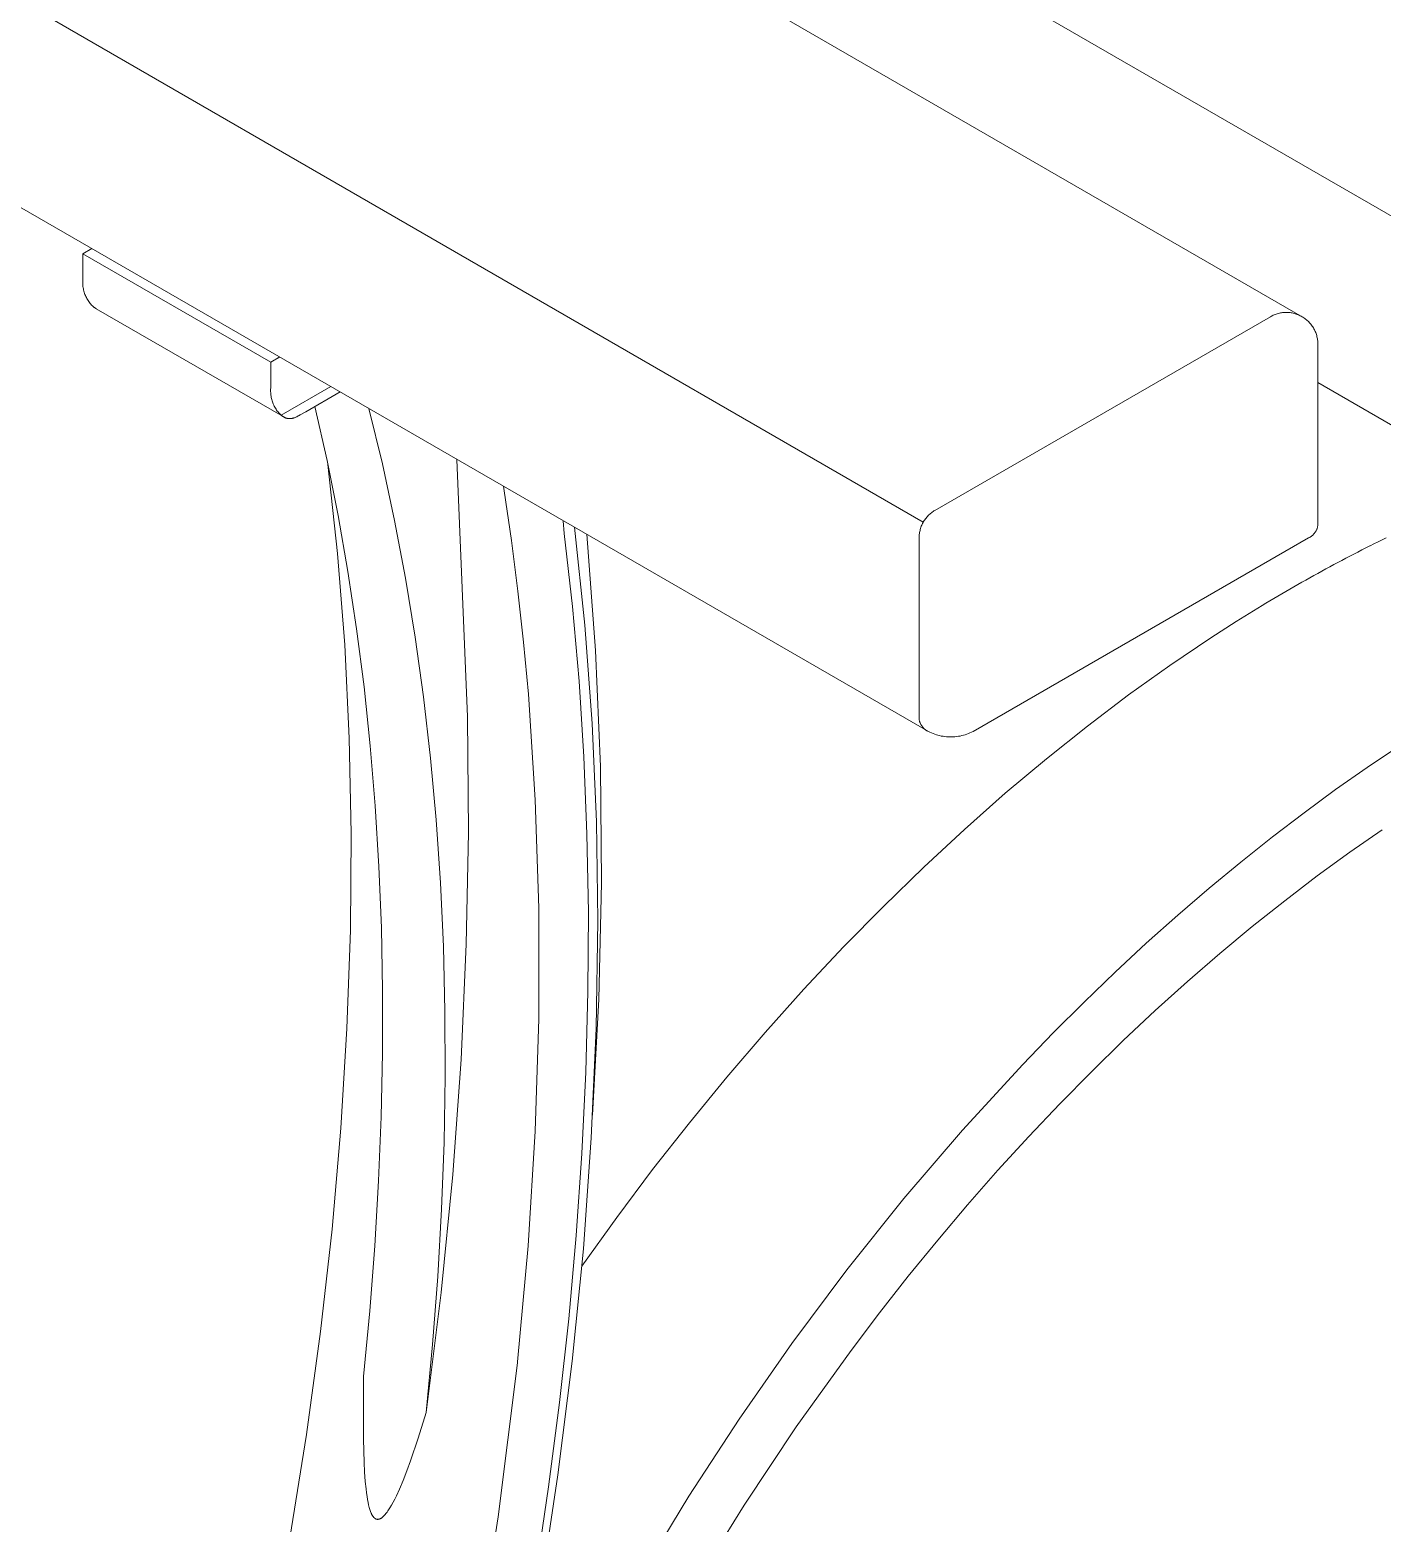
# Model space of a CAD drawing. Header units: millimetres. Extents: x -209 to 4251, y 50 to 3279.
# Drawn here: x 3543.9 to 3744.9, y 735.9 to 957.9 of the extents above; entities that cross this region are included whole.
import ezdxf

# ---------------------------------------------------------------- set-up
doc = ezdxf.new("R2010")
doc.units = ezdxf.units.MM
doc.layers.add('ZANO_R', color=7, linetype='Continuous', lineweight=0)

msp = doc.modelspace()

# ---------------------------------------------------------------- linework, layer by layer
at = {"layer": 'ZANO_R'}
for p, q in [((2486.35, 1572.01), (3676.71, 884.75)), ((3677.46, 853.61), (2487.09, 1540.86)), ((3752.26, 926.76), (3647.64, 987.19)), ((3625.68, 977.24), (3733.01, 915.27)), ((3553.1, 925.4), (3551.77, 924.63)), ((3551.77, 920.78), (3551.77, 924.63)), ((3551.77, 924.63), (3579.71, 908.51)), ((3551.76, 920.61), (3551.77, 920.78)), ((3551.76, 920.44), (3551.76, 920.61)), ((3551.76, 920.26), (3551.76, 920.44)), ((3551.77, 920.09), (3551.76, 920.26)), ((3551.78, 919.92), (3551.77, 920.09)), ((3551.8, 919.75), (3551.78, 919.92)), ((3551.82, 919.58), (3551.8, 919.75)), ((3551.86, 919.41), (3551.82, 919.58)), ((3551.89, 919.24), (3551.86, 919.41)), ((3551.93, 919.07), (3551.89, 919.24)), ((3551.98, 918.91), (3551.93, 919.07)), ((3552.04, 918.74), (3551.98, 918.91)), ((3552.1, 918.58), (3552.04, 918.74)), ((3552.16, 918.42), (3552.1, 918.58)), ((3552.23, 918.26), (3552.16, 918.42)), ((3552.31, 918.11), (3552.23, 918.26)), ((3552.39, 917.96), (3552.31, 918.11)), ((3552.47, 917.81), (3552.39, 917.96)), ((3552.57, 917.66), (3552.47, 917.81)), ((3552.66, 917.52), (3552.57, 917.66)), ((3552.76, 917.38), (3552.66, 917.52)), ((3552.87, 917.24), (3552.76, 917.38)), ((3552.98, 917.11), (3552.87, 917.24)), ((3553.09, 916.98), (3552.98, 917.11)), ((3553.21, 916.86), (3553.09, 916.98)), ((3553.34, 916.74), (3553.21, 916.86)), ((3553.34, 916.74), (3553.4, 916.69)), ((3553.41, 916.68), (3553.4, 916.69)), ((3553.41, 916.68), (3553.46, 916.65)), ((3553.49, 916.62), (3553.46, 916.65)), ((3553.49, 916.62), (3553.58, 916.57)), ((3553.65, 916.52), (3553.58, 916.57)), ((3553.65, 916.52), (3553.69, 916.5)), ((3553.74, 916.47), (3553.69, 916.5)), ((3553.74, 916.47), (3553.77, 916.45)), ((3581.55, 900.41), (3553.77, 916.45)), ((3678.44, 886.47), (3728.31, 915.27)), ((3728.31, 915.27), (3728.45, 915.35)), ((3728.45, 915.35), (3728.59, 915.42)), ((3728.59, 915.42), (3728.74, 915.49)), ((3728.74, 915.49), (3728.88, 915.55)), ((3728.88, 915.55), (3729.03, 915.61)), ((3729.03, 915.61), (3729.18, 915.66)), ((3729.18, 915.66), (3729.33, 915.71)), ((3729.33, 915.71), (3729.48, 915.75)), ((3729.48, 915.75), (3729.64, 915.79)), ((3729.64, 915.79), (3729.79, 915.82)), ((3729.79, 915.82), (3729.95, 915.84)), ((3729.95, 915.84), (3730.11, 915.87)), ((3730.11, 915.87), (3730.27, 915.88)), ((3730.27, 915.88), (3730.42, 915.89)), ((3730.42, 915.89), (3730.58, 915.9)), ((3730.58, 915.9), (3730.74, 915.9)), ((3730.74, 915.9), (3730.9, 915.89)), ((3730.9, 915.89), (3731.06, 915.88)), ((3731.06, 915.88), (3731.22, 915.87)), ((3731.22, 915.87), (3731.37, 915.84)), ((3731.37, 915.84), (3731.53, 915.82)), ((3731.53, 915.82), (3731.69, 915.79)), ((3731.69, 915.79), (3731.84, 915.75)), ((3731.84, 915.75), (3731.99, 915.71)), ((3731.99, 915.71), (3732.15, 915.66)), ((3732.15, 915.66), (3732.3, 915.61)), ((3732.3, 915.61), (3732.44, 915.55)), ((3732.44, 915.55), (3732.59, 915.49)), ((3732.59, 915.49), (3732.73, 915.42)), ((3732.73, 915.42), (3732.87, 915.35)), ((3732.87, 915.35), (3733.01, 915.27)), ((3733.01, 915.27), (3733.15, 915.19)), ((3733.15, 915.19), (3733.28, 915.1)), ((3733.28, 915.1), (3733.41, 915.01)), ((3733.41, 915.01), (3733.54, 914.92)), ((3733.54, 914.92), (3733.66, 914.82)), ((3733.66, 914.82), (3733.79, 914.71)), ((3733.79, 914.71), (3733.9, 914.6)), ((3733.9, 914.6), (3734.02, 914.49)), ((3734.02, 914.49), (3734.13, 914.38)), ((3734.13, 914.38), (3734.23, 914.26)), ((3734.23, 914.26), (3734.33, 914.14)), ((3734.33, 914.14), (3734.43, 914.01)), ((3734.43, 914.01), (3734.52, 913.88)), ((3734.52, 913.88), (3734.61, 913.75)), ((3734.61, 913.75), (3734.69, 913.62)), ((3734.69, 913.62), (3734.77, 913.48)), ((3734.77, 913.48), (3734.85, 913.34)), ((3734.85, 913.34), (3734.92, 913.2)), ((3734.92, 913.2), (3734.98, 913.05)), ((3734.98, 913.05), (3735.04, 912.9)), ((3735.04, 912.9), (3735.1, 912.76)), ((3735.1, 912.76), (3735.15, 912.6)), ((3735.15, 912.6), (3735.19, 912.45)), ((3735.19, 912.45), (3735.23, 912.3)), ((3735.23, 912.3), (3735.27, 912.14)), ((3735.27, 912.14), (3735.3, 911.99)), ((3735.3, 911.99), (3735.32, 911.83)), ((3735.32, 911.83), (3735.34, 911.67)), ((3735.34, 911.67), (3735.35, 911.51)), ((3735.35, 911.51), (3735.36, 911.36)), ((3735.36, 911.36), (3735.36, 911.2)), ((3735.36, 911.2), (3735.36, 884.32)), ((3579.71, 908.51), (3581.04, 909.28)), ((3579.71, 908.51), (3581.05, 909.27)), ((3579.71, 904.66), (3579.71, 908.51)), ((3579.69, 904.48), (3579.71, 904.66)), ((3579.69, 904.31), (3579.69, 904.48)), ((3579.69, 904.14), (3579.69, 904.31)), ((3579.7, 903.97), (3579.69, 904.14)), ((3579.71, 903.79), (3579.7, 903.97)), ((3579.73, 903.62), (3579.71, 903.79)), ((3579.75, 903.45), (3579.73, 903.62)), ((3579.79, 903.28), (3579.75, 903.45)), ((3588.65, 904.88), (3581.27, 900.61)), ((3590.03, 904.08), (3584.91, 901.13)), ((3751.37, 896.24), (3735.36, 905.48)), ((3579.82, 903.11), (3579.79, 903.28)), ((3579.86, 902.95), (3579.82, 903.11)), ((3579.91, 902.78), (3579.86, 902.95)), ((3579.97, 902.62), (3579.91, 902.78)), ((3580.03, 902.46), (3579.97, 902.62)), ((3580.09, 902.3), (3580.03, 902.46)), ((3580.16, 902.14), (3580.09, 902.3)), ((3580.24, 901.98), (3580.16, 902.14)), ((3580.32, 901.83), (3580.24, 901.98)), ((3580.4, 901.68), (3580.32, 901.83)), ((3580.5, 901.54), (3580.4, 901.68)), ((3580.59, 901.39), (3580.5, 901.54)), ((3580.69, 901.25), (3580.59, 901.39)), ((3580.8, 901.12), (3580.69, 901.25)), ((3586.25, 901.9), (3585.96, 901.73)), ((3588.08, 893.89), (3586.25, 901.9)), ((3594.29, 901.62), (3596.3, 893.4)), ((3580.91, 900.99), (3580.8, 901.12)), ((3581.02, 900.86), (3580.91, 900.99)), ((3581.14, 900.73), (3581.02, 900.86)), ((3581.27, 900.61), (3581.14, 900.73)), ((3581.36, 900.54), (3581.27, 900.61)), ((3581.4, 900.51), (3581.36, 900.54)), ((3581.45, 900.48), (3581.4, 900.51)), ((3581.5, 900.45), (3581.45, 900.48)), ((3581.54, 900.42), (3581.5, 900.45)), ((3581.59, 900.39), (3581.54, 900.42)), ((3581.64, 900.36), (3581.59, 900.39)), ((3581.69, 900.33), (3581.64, 900.36)), ((3581.73, 900.31), (3581.69, 900.33)), ((3581.77, 900.29), (3581.73, 900.31)), ((3581.82, 900.27), (3581.77, 900.29)), ((3581.86, 900.25), (3581.82, 900.27)), ((3581.91, 900.23), (3581.86, 900.25)), ((3581.95, 900.21), (3581.91, 900.23)), ((3582, 900.2), (3581.95, 900.21)), ((3582.05, 900.18), (3582, 900.2)), ((3582.09, 900.17), (3582.05, 900.18)), ((3582.14, 900.16), (3582.09, 900.17)), ((3582.18, 900.15), (3582.14, 900.16)), ((3582.23, 900.14), (3582.18, 900.15)), ((3582.27, 900.13), (3582.23, 900.14)), ((3582.32, 900.13), (3582.27, 900.13)), ((3582.37, 900.12), (3582.32, 900.13)), ((3582.41, 900.12), (3582.37, 900.12)), ((3582.46, 900.12), (3582.41, 900.12)), ((3582.51, 900.12), (3582.46, 900.12)), ((3582.55, 900.12), (3582.51, 900.12)), ((3582.6, 900.12), (3582.55, 900.12)), ((3582.65, 900.12), (3582.6, 900.12)), ((3582.69, 900.13), (3582.65, 900.12)), ((3582.74, 900.13), (3582.69, 900.13)), ((3582.79, 900.14), (3582.74, 900.13)), ((3582.84, 900.15), (3582.79, 900.14)), ((3582.89, 900.16), (3582.84, 900.15)), ((3582.93, 900.17), (3582.89, 900.16)), ((3582.98, 900.18), (3582.93, 900.17)), ((3583.03, 900.19), (3582.98, 900.18)), ((3583.08, 900.21), (3583.03, 900.19)), ((3583.13, 900.22), (3583.08, 900.21)), ((3583.18, 900.24), (3583.13, 900.22)), ((3583.24, 900.26), (3583.18, 900.24)), ((3583.35, 900.3), (3583.24, 900.26)), ((3583.46, 900.35), (3583.35, 900.3)), ((3583.57, 900.4), (3583.46, 900.35)), ((3583.7, 900.46), (3583.57, 900.4)), ((3583.83, 900.52), (3583.7, 900.46)), ((3584.09, 900.66), (3583.83, 900.52)), ((3584.91, 901.13), (3584.09, 900.66)), ((3589.73, 885.71), (3588.08, 893.89)), ((3589.65, 880.05), (3588.2, 893.31)), ((3596.3, 893.4), (3598.12, 884.99)), ((3608.97, 855.8), (3607.39, 894.06)), ((3614.42, 889.38), (3614.32, 890.06)), ((3615.5, 881.99), (3614.42, 889.38)), ((3591.19, 877.38), (3589.73, 885.71)), ((3677.32, 885.58), (3677.43, 885.7)), ((3677.43, 885.7), (3677.55, 885.81)), ((3677.55, 885.81), (3677.66, 885.92)), ((3677.66, 885.92), (3677.78, 886.02)), ((3677.78, 886.02), (3677.91, 886.12)), ((3677.91, 886.12), (3678.04, 886.21)), ((3678.04, 886.21), (3678.17, 886.31)), ((3678.17, 886.31), (3678.3, 886.39)), ((3678.3, 886.39), (3678.44, 886.47)), ((3598.12, 884.99), (3599.75, 876.4)), ((3623.18, 884.94), (3623.33, 883.05)), ((3624.86, 883.97), (3626.39, 869.4)), ((3676.18, 883.35), (3676.22, 883.5)), ((3676.22, 883.5), (3676.26, 883.66)), ((3676.26, 883.66), (3676.3, 883.81)), ((3676.3, 883.81), (3676.35, 883.96)), ((3676.35, 883.96), (3676.41, 884.11)), ((3676.41, 884.11), (3676.47, 884.26)), ((3676.47, 884.26), (3676.53, 884.4)), ((3676.53, 884.4), (3676.6, 884.54)), ((3676.6, 884.54), (3676.68, 884.68)), ((3676.68, 884.68), (3676.75, 884.82)), ((3676.75, 884.82), (3676.84, 884.96)), ((3676.84, 884.96), (3676.93, 885.09)), ((3676.93, 885.09), (3677.02, 885.22)), ((3677.02, 885.22), (3677.12, 885.34)), ((3677.12, 885.34), (3677.22, 885.46)), ((3677.22, 885.46), (3677.32, 885.58)), ((3735.07, 883.38), (3735.11, 883.46)), ((3735.11, 883.46), (3735.14, 883.53)), ((3735.14, 883.53), (3735.18, 883.61)), ((3735.18, 883.61), (3735.21, 883.68)), ((3735.21, 883.68), (3735.24, 883.76)), ((3735.24, 883.76), (3735.26, 883.84)), ((3735.26, 883.84), (3735.29, 883.92)), ((3735.29, 883.92), (3735.31, 884)), ((3735.31, 884), (3735.33, 884.08)), ((3735.33, 884.08), (3735.34, 884.16)), ((3735.34, 884.16), (3735.36, 884.24)), ((3735.36, 884.24), (3735.36, 884.32)), ((3616.46, 874.49), (3615.5, 881.99)), ((3623.33, 883.05), (3624.56, 872.18)), ((3627.99, 865.67), (3626.7, 882.92)), ((3676.08, 882.4), (3676.09, 882.56)), ((3676.08, 855.52), (3676.08, 882.4)), ((3676.09, 882.56), (3676.1, 882.72)), ((3676.1, 882.72), (3676.11, 882.88)), ((3676.11, 882.88), (3676.13, 883.03)), ((3676.13, 883.03), (3676.15, 883.19)), ((3676.15, 883.19), (3676.18, 883.35)), ((3684.11, 853.61), (3733.99, 882.4)), ((3733.99, 882.4), (3734.06, 882.44)), ((3734.06, 882.44), (3734.14, 882.47)), ((3734.14, 882.47), (3734.21, 882.51)), ((3734.21, 882.51), (3734.28, 882.56)), ((3734.28, 882.56), (3734.35, 882.6)), ((3734.35, 882.6), (3734.41, 882.65)), ((3734.41, 882.65), (3734.48, 882.7)), ((3734.48, 882.7), (3734.54, 882.75)), ((3734.54, 882.75), (3734.6, 882.81)), ((3734.6, 882.81), (3734.66, 882.86)), ((3734.66, 882.86), (3734.72, 882.92)), ((3734.72, 882.92), (3734.78, 882.98)), ((3734.78, 882.98), (3734.83, 883.05)), ((3734.83, 883.05), (3734.88, 883.11)), ((3734.88, 883.11), (3734.93, 883.18)), ((3734.93, 883.18), (3734.98, 883.24)), ((3734.98, 883.24), (3735.02, 883.31)), ((3735.02, 883.31), (3735.07, 883.38)), ((3743.11, 881.2), (3743.7, 881.5)), ((3743.7, 881.5), (3744.3, 881.79)), ((3743.7, 881.5), (3743.7, 881.5)), ((3744.3, 881.8), (3744.9, 882.09)), ((3744.3, 881.8), (3744.3, 881.79)), ((3744.9, 882.09), (3745.49, 882.38)), ((3744.9, 882.09), (3744.9, 882.09)), ((3590.71, 866.47), (3589.65, 880.05)), ((3738.33, 878.73), (3738.92, 879.05)), ((3738.93, 879.05), (3738.92, 879.05)), ((3738.93, 879.05), (3739.52, 879.36)), ((3739.52, 879.36), (3740.11, 879.67)), ((3739.52, 879.36), (3739.52, 879.36)), ((3740.12, 879.68), (3740.11, 879.67)), ((3740.12, 879.68), (3740.71, 879.98)), ((3740.72, 879.99), (3740.71, 879.98)), ((3740.72, 879.99), (3741.31, 880.29)), ((3741.31, 880.29), (3741.91, 880.6)), ((3741.31, 880.29), (3741.31, 880.29)), ((3741.91, 880.6), (3742.5, 880.9)), ((3741.91, 880.6), (3741.91, 880.6)), ((3742.51, 880.9), (3742.5, 880.9)), ((3742.51, 880.9), (3743.1, 881.2)), ((3743.11, 881.2), (3743.1, 881.2)), ((3592.48, 868.89), (3591.19, 877.38)), ((3734.16, 876.46), (3734.75, 876.79)), ((3734.76, 876.79), (3734.75, 876.79)), ((3734.76, 876.79), (3735.35, 877.12)), ((3735.35, 877.12), (3735.94, 877.45)), ((3735.35, 877.12), (3735.35, 877.12)), ((3735.95, 877.45), (3735.94, 877.45)), ((3735.95, 877.45), (3736.54, 877.77)), ((3736.54, 877.77), (3737.13, 878.09)), ((3736.54, 877.77), (3736.54, 877.77)), ((3737.14, 878.1), (3737.13, 878.09)), ((3737.14, 878.1), (3737.73, 878.41)), ((3737.73, 878.42), (3738.33, 878.73)), ((3737.73, 878.42), (3737.73, 878.41)), ((3738.33, 878.73), (3738.33, 878.73)), ((3599.75, 876.4), (3601.19, 867.65)), ((3730.6, 874.43), (3731.19, 874.77)), ((3731.2, 874.77), (3731.19, 874.77)), ((3731.2, 874.77), (3731.79, 875.11)), ((3731.79, 875.11), (3732.38, 875.45)), ((3731.79, 875.11), (3731.79, 875.11)), ((3732.38, 875.45), (3732.97, 875.79)), ((3732.38, 875.45), (3732.38, 875.45)), ((3732.97, 875.79), (3733.57, 876.13)), ((3732.97, 875.79), (3732.97, 875.79)), ((3733.57, 876.13), (3734.16, 876.46)), ((3733.57, 876.13), (3733.57, 876.13)), ((3734.16, 876.46), (3734.16, 876.46)), ((3617.29, 866.88), (3616.46, 874.49)), ((3727.06, 872.32), (3727.65, 872.68)), ((3727.65, 872.68), (3728.24, 873.03)), ((3727.65, 872.68), (3727.65, 872.68)), ((3728.24, 873.03), (3728.83, 873.38)), ((3728.24, 873.03), (3728.24, 873.03)), ((3728.83, 873.39), (3729.42, 873.73)), ((3728.83, 873.39), (3728.83, 873.38)), ((3729.42, 873.74), (3730.01, 874.08)), ((3729.42, 873.74), (3729.42, 873.73)), ((3730.01, 874.08), (3730.6, 874.43)), ((3730.01, 874.08), (3730.01, 874.08)), ((3730.6, 874.43), (3730.6, 874.43)), ((3624.56, 872.18), (3625.54, 861.11)), ((3727.06, 872.32), (3723.22, 869.96)), ((3593.58, 860.26), (3592.48, 868.89)), ((3626.39, 869.4), (3627.48, 854.79)), ((3723.22, 869.96), (3719.43, 867.52)), ((3591.38, 852.61), (3590.71, 866.47)), ((3601.19, 867.65), (3602.43, 858.74)), ((3618, 859.17), (3617.29, 866.88)), ((3628.72, 848.4), (3627.99, 865.67)), ((3713.34, 863.41), (3719.43, 867.52)), ((3707.23, 859.04), (3713.34, 863.41)), ((3594.5, 851.49), (3593.58, 860.26)), ((3619.03, 843.45), (3618, 859.17)), ((3625.54, 861.11), (3626.26, 849.84)), ((3701.11, 854.42), (3707.23, 859.04)), ((3602.43, 858.74), (3603.46, 849.67)), ((3609.09, 838.59), (3608.97, 855.8)), ((3627.48, 854.79), (3628.12, 840.16)), ((3676.09, 855.44), (3676.08, 855.52)), ((3676.11, 855.36), (3676.09, 855.44)), ((3676.12, 855.28), (3676.11, 855.36)), ((3676.14, 855.2), (3676.12, 855.28)), ((3676.16, 855.12), (3676.14, 855.2)), ((3676.18, 855.04), (3676.16, 855.12)), ((3676.21, 854.96), (3676.18, 855.04)), ((3676.24, 854.89), (3676.21, 854.96)), ((3676.27, 854.81), (3676.24, 854.89)), ((3676.31, 854.74), (3676.27, 854.81)), ((3676.34, 854.66), (3676.31, 854.74)), ((3676.38, 854.59), (3676.34, 854.66)), ((3676.43, 854.52), (3676.38, 854.59)), ((3591.66, 838.47), (3591.38, 852.61)), ((3676.47, 854.45), (3676.43, 854.52)), ((3676.52, 854.38), (3676.47, 854.45)), ((3676.57, 854.31), (3676.52, 854.38)), ((3676.62, 854.25), (3676.57, 854.31)), ((3676.67, 854.19), (3676.62, 854.25)), ((3676.73, 854.13), (3676.67, 854.19)), ((3676.78, 854.07), (3676.73, 854.13)), ((3676.84, 854.01), (3676.78, 854.07)), ((3676.91, 853.96), (3676.84, 854.01)), ((3676.97, 853.91), (3676.91, 853.96)), ((3677.04, 853.86), (3676.97, 853.91)), ((3677.1, 853.81), (3677.04, 853.86)), ((3677.17, 853.76), (3677.1, 853.81)), ((3677.24, 853.72), (3677.17, 853.76)), ((3677.31, 853.68), (3677.24, 853.72)), ((3677.39, 853.64), (3677.31, 853.68)), ((3677.46, 853.61), (3677.39, 853.64)), ((3677.46, 853.61), (3677.69, 853.49)), ((3677.69, 853.49), (3677.93, 853.39)), ((3677.93, 853.39), (3678.16, 853.29)), ((3678.16, 853.29), (3678.4, 853.21)), ((3678.4, 853.21), (3678.65, 853.13)), ((3678.65, 853.13), (3678.89, 853.06)), ((3678.89, 853.06), (3679.14, 853)), ((3679.14, 853), (3679.39, 852.94)), ((3679.39, 852.94), (3679.64, 852.9)), ((3679.64, 852.9), (3679.89, 852.86)), ((3679.89, 852.86), (3680.15, 852.84)), ((3680.15, 852.84), (3680.4, 852.82)), ((3680.4, 852.82), (3680.66, 852.81)), ((3680.66, 852.81), (3680.91, 852.81)), ((3680.91, 852.81), (3681.17, 852.82)), ((3681.17, 852.82), (3681.42, 852.84)), ((3681.42, 852.84), (3681.68, 852.86)), ((3681.68, 852.86), (3681.93, 852.9)), ((3681.93, 852.9), (3682.18, 852.94)), ((3682.18, 852.94), (3682.43, 853)), ((3682.43, 853), (3682.68, 853.06)), ((3682.68, 853.06), (3682.93, 853.13)), ((3682.93, 853.13), (3683.17, 853.21)), ((3683.17, 853.21), (3683.41, 853.29)), ((3683.41, 853.29), (3683.65, 853.39)), ((3683.65, 853.39), (3683.88, 853.49)), ((3683.88, 853.49), (3684.11, 853.61)), ((3695, 849.54), (3701.11, 854.42)), ((3595.24, 842.58), (3594.5, 851.49)), ((3742.69, 848.26), (3747.36, 851.39)), ((3603.46, 849.67), (3604.3, 840.46)), ((3626.26, 849.84), (3626.72, 838.38)), ((3628.89, 831.11), (3628.72, 848.4)), ((3688.89, 844.42), (3695, 849.54)), ((3738, 844.98), (3742.69, 848.26)), ((3682.81, 839.05), (3688.89, 844.42)), ((3733.3, 841.54), (3738, 844.98)), ((3595.79, 833.56), (3595.24, 842.58)), ((3619.54, 827.36), (3619.03, 843.45)), ((3728.6, 837.95), (3733.3, 841.54)), ((3604.3, 840.46), (3604.94, 831.11)), ((3628.12, 840.16), (3628.31, 825.51)), ((3676.77, 833.45), (3682.81, 839.05)), ((3591.55, 824.08), (3591.66, 838.47)), ((3608.78, 821.98), (3609.09, 838.59)), ((3626.72, 838.38), (3626.92, 826.74)), ((3723.9, 834.21), (3728.6, 837.95)), ((3744.93, 838.99), (3740.1, 835.65)), ((3740.1, 835.65), (3735.26, 832.14)), ((3596.15, 824.41), (3595.79, 833.56)), ((3670.77, 827.62), (3676.77, 833.45)), ((3719.21, 830.33), (3723.9, 834.21)), ((3604.94, 831.11), (3605.38, 821.64)), ((3628.5, 813.83), (3628.89, 831.11)), ((3714.53, 826.3), (3719.21, 830.33)), ((3735.26, 832.14), (3730.43, 828.46)), ((3730.43, 828.46), (3725.59, 824.61)), ((3619.54, 810.92), (3619.54, 827.36)), ((3626.92, 826.74), (3626.86, 814.95)), ((3664.84, 821.58), (3670.77, 827.62)), ((3709.86, 822.13), (3714.53, 826.3)), ((3591.04, 809.46), (3591.55, 824.08)), ((3596.32, 815.16), (3596.15, 824.41)), ((3628.31, 825.51), (3628.07, 809.47)), ((3725.59, 824.61), (3720.77, 820.61)), ((3605.38, 821.64), (3605.61, 812.04)), ((3608, 804.86), (3608.78, 821.98)), ((3658.97, 815.33), (3664.84, 821.58)), ((3705.22, 817.82), (3709.86, 822.13)), ((3720.77, 820.61), (3715.96, 816.44)), ((3700.61, 813.38), (3705.22, 817.82)), ((3596.31, 805.8), (3596.32, 815.16)), ((3626.86, 814.95), (3626.54, 802.99)), ((3653.2, 808.88), (3658.97, 815.33)), ((3715.96, 816.44), (3711.17, 812.12)), ((3627.55, 796.56), (3628.5, 813.83)), ((3696.03, 808.81), (3700.61, 813.38)), ((3605.61, 812.04), (3605.64, 802.32)), ((3619.01, 794.18), (3619.54, 810.92)), ((3711.17, 812.12), (3706.41, 807.66)), ((3590.13, 794.63), (3591.04, 809.46)), ((3628.07, 809.47), (3627.36, 793.2)), ((3647.51, 802.25), (3653.2, 808.88)), ((3691.49, 804.11), (3696.03, 808.81)), ((3596.12, 796.34), (3596.31, 805.8)), ((3706.41, 807.66), (3701.69, 803.04)), ((3606.77, 787.77), (3608, 804.86)), ((3682.55, 794.36), (3691.49, 804.11)), ((3605.64, 802.32), (3605.47, 792.5)), ((3626.54, 802.99), (3625.95, 790.9)), ((3641.94, 795.44), (3647.51, 802.25)), ((3701.69, 803.04), (3697.02, 798.29)), ((3697.02, 798.29), (3692.39, 793.4)), ((3595.74, 786.8), (3596.12, 796.34)), ((3636.48, 788.48), (3641.94, 795.44)), ((3588.82, 779.62), (3590.13, 794.63)), ((3605.47, 792.5), (3605.1, 782.59)), ((3617.96, 777.17), (3619.01, 794.18)), ((3627.36, 793.2), (3626.18, 776.71)), ((3673.82, 784.17), (3682.55, 794.36)), ((3692.39, 793.4), (3687.81, 788.39)), ((3625.95, 790.9), (3625.11, 778.67)), ((3631.15, 781.37), (3636.48, 788.48)), ((3687.81, 788.39), (3683.3, 783.25)), ((3595.17, 777.18), (3595.74, 786.8)), ((3605.04, 770.2), (3606.77, 787.77)), ((3665.35, 773.58), (3673.82, 784.17)), ((3605.1, 782.59), (3604.54, 772.59)), ((3625.95, 774.13), (3631.15, 781.37)), ((3683.3, 783.25), (3678.85, 778)), ((3587.13, 764.44), (3588.82, 779.62)), ((3594.43, 767.49), (3595.17, 777.18)), ((3616.39, 759.91), (3617.96, 777.17)), ((3625.11, 778.67), (3624, 766.33)), ((3678.85, 778), (3674.48, 772.64)), ((3626.18, 776.71), (3624.52, 760.01)), ((3604.54, 772.59), (3603.77, 762.51)), ((3657.18, 762.64), (3665.35, 773.58)), ((3674.48, 772.64), (3670.18, 767.18)), ((3602.81, 752.36), (3605.04, 770.2)), ((3593.5, 757.74), (3594.43, 767.49)), ((3624, 766.33), (3622.63, 753.88)), ((3670.18, 767.18), (3665.97, 761.62)), ((3585.04, 749.12), (3587.13, 764.44)), ((3603.77, 762.51), (3602.81, 752.36)), ((3649.34, 751.41), (3657.18, 762.64)), ((3665.97, 761.62), (3657.82, 750.27)), ((3613.53, 736.89), (3616.37, 759.78)), ((3616.37, 759.78), (3616.39, 759.91)), ((3624.52, 760.01), (3622.4, 743.12)), ((3593.5, 757.74), (3593.5, 748.42)), ((3622.63, 753.88), (3621, 741.34)), ((3601.64, 748.58), (3602.81, 752.36)), ((3641.87, 739.93), (3649.34, 751.41)), ((3657.82, 750.27), (3650.06, 738.63)), ((3582.57, 733.69), (3585.04, 749.12)), ((3593.5, 748.42), (3593.6, 744.96)), ((3600.49, 745.18), (3601.64, 748.58)), ((3593.6, 744.96), (3593.67, 743.54)), ((3599.38, 742.27), (3599.95, 743.72)), ((3599.95, 743.72), (3600.49, 745.18)), ((3593.67, 743.54), (3593.77, 742.13)), ((3593.77, 742.13), (3593.88, 741.02)), ((3598.85, 741.01), (3599.38, 742.27)), ((3622.4, 743.12), (3619.82, 726.05)), ((3593.88, 741.02), (3593.95, 740.46)), ((3593.95, 740.46), (3594.02, 739.91)), ((3594.02, 739.91), (3594.1, 739.46)), ((3594.1, 739.46), (3594.18, 739.02)), ((3597.9, 739.04), (3598.14, 739.51)), ((3598.14, 739.51), (3598.38, 739.99)), ((3598.38, 739.99), (3598.85, 741.01)), ((3621, 741.34), (3619.12, 728.72)), ((3634.78, 728.27), (3641.87, 739.93)), ((3594.18, 739.02), (3594.26, 738.65)), ((3594.26, 738.65), (3594.3, 738.47)), ((3594.3, 738.47), (3594.35, 738.28)), ((3594.35, 738.28), (3594.39, 738.13)), ((3594.39, 738.13), (3594.44, 737.97)), ((3594.44, 737.97), (3594.49, 737.81)), ((3594.49, 737.81), (3594.55, 737.66)), ((3594.55, 737.66), (3594.6, 737.53)), ((3594.6, 737.53), (3594.65, 737.41)), ((3594.65, 737.41), (3594.67, 737.35)), ((3594.67, 737.35), (3594.7, 737.29)), ((3594.7, 737.29), (3594.73, 737.24)), ((3594.73, 737.24), (3594.76, 737.18)), ((3594.76, 737.18), (3594.79, 737.13)), ((3594.79, 737.13), (3594.82, 737.08)), ((3594.82, 737.08), (3594.84, 737.04)), ((3594.84, 737.04), (3594.87, 736.99)), ((3594.87, 736.99), (3594.9, 736.95)), ((3594.9, 736.95), (3594.93, 736.91)), ((3596.44, 736.93), (3596.49, 736.97)), ((3596.49, 736.97), (3596.53, 737.01)), ((3596.53, 737.01), (3596.62, 737.11)), ((3596.62, 737.11), (3596.67, 737.17)), ((3596.67, 737.17), (3596.72, 737.22)), ((3596.72, 737.22), (3596.82, 737.35)), ((3596.82, 737.35), (3596.92, 737.47)), ((3596.92, 737.47), (3597.01, 737.59)), ((3597.01, 737.59), (3597.12, 737.75)), ((3597.12, 737.75), (3597.23, 737.91)), ((3597.23, 737.91), (3597.43, 738.23)), ((3597.43, 738.23), (3597.67, 738.63)), ((3597.67, 738.63), (3597.9, 739.04)), ((3650.06, 738.63), (3642.74, 726.79)), ((3594.93, 736.91), (3594.97, 736.86)), ((3594.97, 736.86), (3594.98, 736.84)), ((3594.98, 736.84), (3595, 736.82)), ((3595, 736.82), (3595.03, 736.79)), ((3595.03, 736.79), (3595.06, 736.76)), ((3595.06, 736.76), (3595.08, 736.74)), ((3595.08, 736.74), (3595.09, 736.73)), ((3595.09, 736.73), (3595.11, 736.71)), ((3595.11, 736.71), (3595.12, 736.7)), ((3595.12, 736.7), (3595.14, 736.68)), ((3595.14, 736.68), (3595.16, 736.67)), ((3595.16, 736.67), (3595.17, 736.66)), ((3595.17, 736.66), (3595.19, 736.64)), ((3595.19, 736.64), (3595.21, 736.63)), ((3595.21, 736.63), (3595.23, 736.62)), ((3595.23, 736.62), (3595.25, 736.61)), ((3595.25, 736.61), (3595.27, 736.6)), ((3595.27, 736.6), (3595.28, 736.59)), ((3595.28, 736.59), (3595.3, 736.58)), ((3595.3, 736.58), (3595.32, 736.57)), ((3595.32, 736.57), (3595.34, 736.56)), ((3595.34, 736.56), (3595.35, 736.55)), ((3595.35, 736.55), (3595.37, 736.55)), ((3595.37, 736.55), (3595.39, 736.54)), ((3595.39, 736.54), (3595.41, 736.53)), ((3595.41, 736.53), (3595.43, 736.53)), ((3595.43, 736.53), (3595.45, 736.52)), ((3595.45, 736.52), (3595.47, 736.52)), ((3595.47, 736.52), (3595.49, 736.51)), ((3595.49, 736.51), (3595.51, 736.51)), ((3595.51, 736.51), (3595.52, 736.51)), ((3595.52, 736.51), (3595.54, 736.51)), ((3595.54, 736.51), (3595.56, 736.5)), ((3595.56, 736.5), (3595.58, 736.5)), ((3595.58, 736.5), (3595.61, 736.5)), ((3595.61, 736.5), (3595.63, 736.5)), ((3595.63, 736.5), (3595.65, 736.5)), ((3595.65, 736.5), (3595.67, 736.51)), ((3595.67, 736.51), (3595.69, 736.51)), ((3595.69, 736.51), (3595.71, 736.51)), ((3595.71, 736.51), (3595.73, 736.51)), ((3595.73, 736.51), (3595.75, 736.52)), ((3595.75, 736.52), (3595.77, 736.52)), ((3595.77, 736.52), (3595.79, 736.53)), ((3595.79, 736.53), (3595.81, 736.53)), ((3595.81, 736.53), (3595.83, 736.54)), ((3595.83, 736.54), (3595.85, 736.54)), ((3595.85, 736.54), (3595.87, 736.55)), ((3595.87, 736.55), (3595.89, 736.56)), ((3595.89, 736.56), (3595.92, 736.57)), ((3595.92, 736.57), (3595.94, 736.58)), ((3595.94, 736.58), (3595.96, 736.59)), ((3595.96, 736.59), (3595.99, 736.6)), ((3595.99, 736.6), (3596.01, 736.61)), ((3596.01, 736.61), (3596.03, 736.62)), ((3596.03, 736.62), (3596.05, 736.63)), ((3596.05, 736.63), (3596.07, 736.65)), ((3596.07, 736.65), (3596.12, 736.67)), ((3596.12, 736.67), (3596.16, 736.7)), ((3596.16, 736.7), (3596.2, 736.73)), ((3596.2, 736.73), (3596.24, 736.76)), ((3596.24, 736.76), (3596.29, 736.8)), ((3596.29, 736.8), (3596.34, 736.84)), ((3596.34, 736.84), (3596.39, 736.88)), ((3596.39, 736.88), (3596.44, 736.93)), ((3609.91, 714.12), (3613.53, 736.89))]:
    msp.add_line(p, q, dxfattribs=at)

doc.saveas('drawing.dxf')
